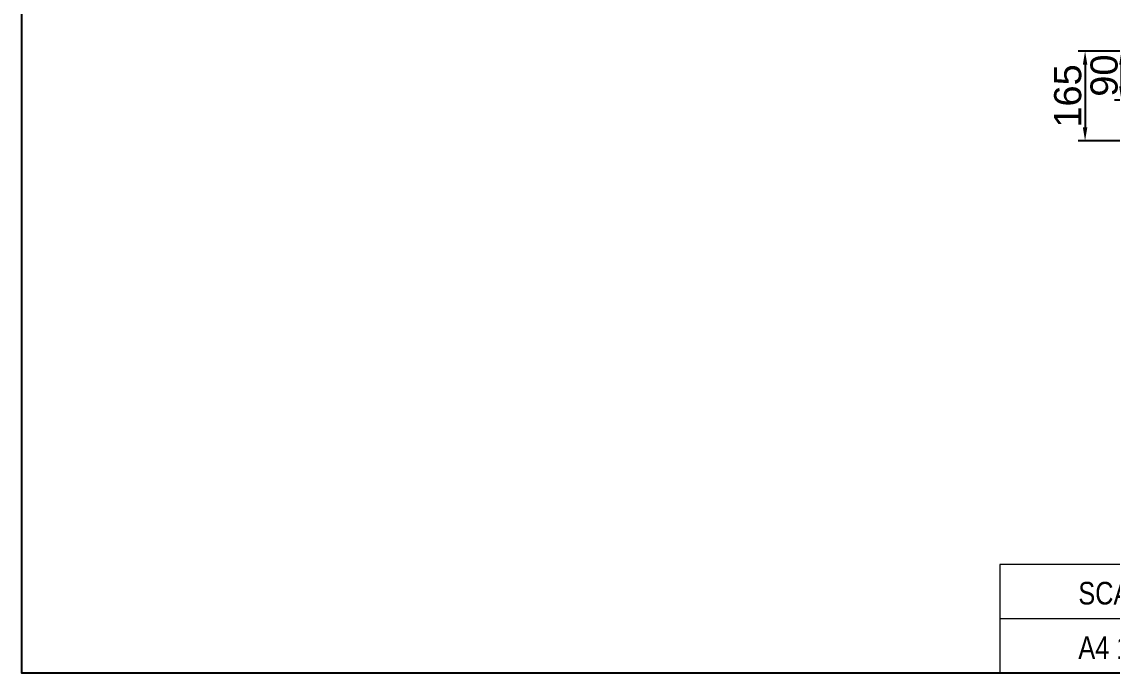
# Model space of a CAD drawing. Header units: millimetres. Extents: x 0 to 182016, y 11 to 3710.
# Drawn here: x 11729 to 13735, y 11 to 1209 of the extents above; entities that cross this region are included whole.
import ezdxf

# ---------------------------------------------------------------- set-up
doc = ezdxf.new("R2010")
doc.units = ezdxf.units.MM
doc.styles.get("Standard").update_dxf_attribs({"font": 'arial.ttf'})
doc.dimstyles.new('Padidinti matmenys', dxfattribs={"dimscale": 10, "dimtxt": 5, "dimasz": 2.5, "dimexe": 1.25, "dimexo": 0.625, "dimtad": 1, "dimdec": 1, "dimtxsty": 'Standard', "dimcen": 2.5, "dimadec": 0, "dimazin": 0, "dimtfac": 1, "dimtdec": 1, "dimtmove": 0, "dimatfit": 3, "dimfxl": 1, "dimarcsym": 0})

# ---------------------------------------------------------------- blocks, each defined once
blk = doc.blocks.new('*D1418')
at = {"color": 0, "lineweight": -2, "transparency": 16777216}
for p, q in [((13806, 1154.8), (13739.1, 1154.8)), ((13751.6, 1089.8), (13751.6, 1129.8)), ((13842, 1064.8), (13739.1, 1064.8))]:
    blk.add_line(p, q, dxfattribs=at)
at = {"color": 0, "transparency": 16777216}
for points in [[(13747.5, 1129.8), (13755.8, 1129.8), (13751.6, 1154.8)], [(13747.5, 1089.8), (13755.8, 1089.8), (13751.6, 1064.8)]]:
    blk.add_solid(points, dxfattribs=at)
at = {"layer": 'Defpoints', "color": 0, "transparency": 16777216}
for p in [(13751.6, 1154.8), (13812.2, 1154.8), (13848.2, 1064.8)]:
    blk.add_point(p, dxfattribs=at)
at = {"color": 0, "lineweight": 5, "transparency": 16777216, "insert": (13719.9, 1109.8), "char_height": 50, "attachment_point": 5, "rotation": 90}
blk.add_mtext('90', dxfattribs=at)
blk = doc.blocks.new('*D2004')
at = {"color": 0, "lineweight": -2, "transparency": 16777216}
for p, q in [((13753, 1154.8), (13672.2, 1154.8)), ((13684.7, 1129.8), (13684.7, 1014.8)), ((13753, 989.8), (13672.2, 989.8))]:
    blk.add_line(p, q, dxfattribs=at)
at = {"color": 0, "transparency": 16777216}
for points in [[(13680.6, 1129.8), (13688.9, 1129.8), (13684.7, 1154.8)], [(13680.6, 1014.8), (13688.9, 1014.8), (13684.7, 989.8)]]:
    blk.add_solid(points, dxfattribs=at)
at = {"layer": 'Defpoints', "color": 0, "transparency": 16777216}
for p in [(13759.2, 1154.8), (13684.7, 989.8), (13759.2, 989.8)]:
    blk.add_point(p, dxfattribs=at)
at = {"color": 0, "lineweight": 5, "transparency": 16777216, "insert": (13653, 1072.3), "char_height": 50, "attachment_point": 5, "rotation": 90}
blk.add_mtext('165', dxfattribs=at)

msp = doc.modelspace()

# ---------------------------------------------------------------- linework, layer by layer
at = {"lineweight": 0}
for p, q in [((17228.4366324, 210.9357406), (13527.976348, 210.9357406)), ((13527.976348, 210.9357406), (13527.976348, 10.9108603)), ((14254.9428654, 110.9233004), (13527.976348, 110.9233004))]:
    msp.add_line(p, q, dxfattribs=at)
msp.add_lwpolyline([(17228.4366324, 3710.4502728), (17228.4366324, 10.9108603), (11729.1212896, 10.9108603), (11729.1212896, 3710.4502728)], close=True)

# ---------------------------------------------------------------- texts
at = {"lineweight": 0, "width": 0.8}
for s, p in [('SCALE', (13672.3179099, 137.2134153)), ('A4 1:20', (13672.3179099, 37.2009752))]:
    msp.add_text(s, height=41.62239482, dxfattribs=at).set_placement(p)

# ---------------------------------------------------------------- dimensions: what is measured, and where the dimension line sits
at = {"color": 1, "lineweight": 5}
dim = msp.add_linear_dim(base=(13684.7286975, 989.8116468), p1=(13759.2323749, 1154.8116468), p2=(13759.2323749, 989.8116468), angle=90, dimstyle='Padidinti matmenys', dxfattribs=at)
dim.commit()
dim.dimension.update_dxf_attribs({"geometry": '*D2004', "text_midpoint": (13652.9500481, 1072.3116468)})
dim = msp.add_linear_dim(base=(13751.6348934, 1154.8116468), p1=(13848.2323753, 1064.8116468), p2=(13812.2323753, 1154.8116468), angle=90, dimstyle='Padidinti matmenys', dxfattribs=at)
dim.commit()
dim.dimension.update_dxf_attribs({"geometry": '*D1418', "text_midpoint": (13751.6348934, 1109.8116468), "dimtype": 160})

doc.saveas('drawing.dxf')
